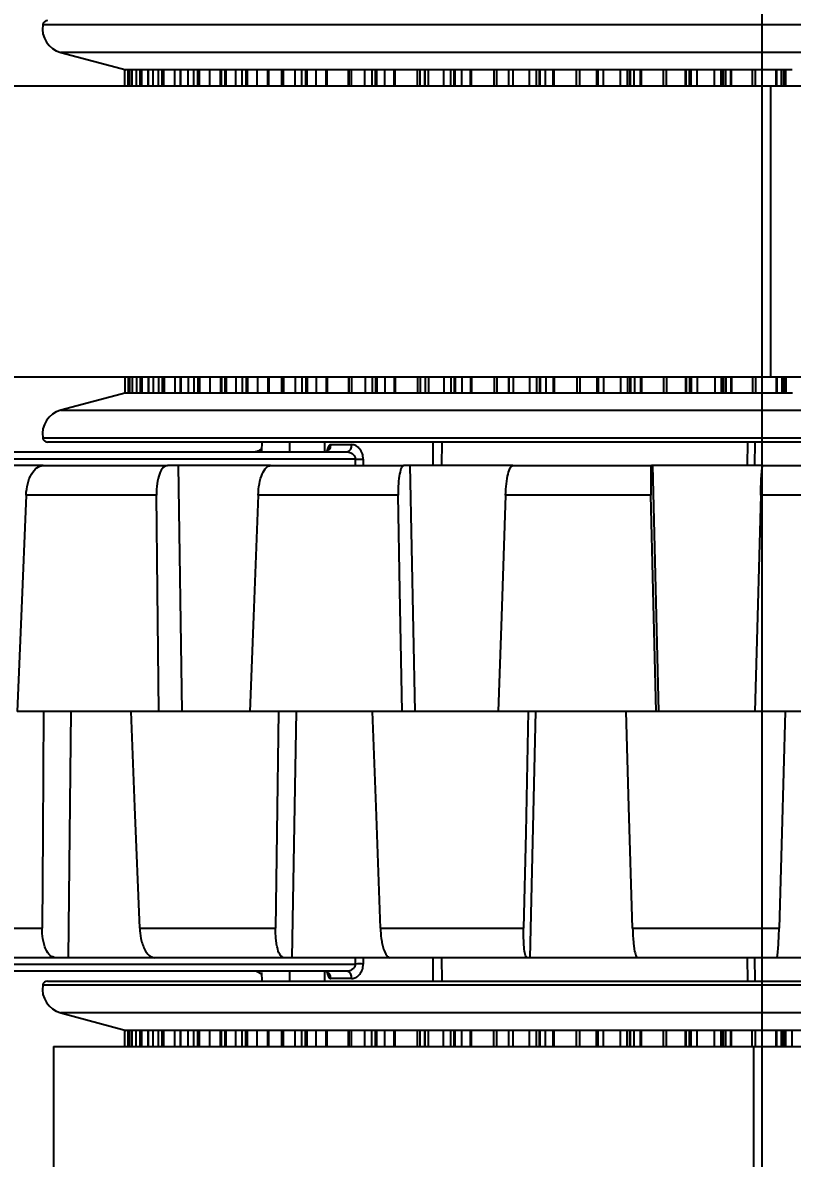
# Model space of a CAD drawing. Header units: inches. Extents: x 0 to 11, y 0 to 8.4.
# Drawn here: x 4.0111 to 4.1413, y 4.7342 to 4.9264 of the extents above; entities that cross this region are included whole.
import ezdxf

# ---------------------------------------------------------------- set-up
doc = ezdxf.new("R2010")
doc.units = ezdxf.units.IN
doc.header["$MEASUREMENT"] = 0
doc.header["$PDSIZE"] = -1
doc.layers.add('DIM', color=3, linetype='Continuous')
doc.layers.add('OBJ', color=50, linetype='Continuous')
doc.dimstyles.get("Standard").update_dxf_attribs({"dimtxt": 0.18, "dimasz": 0.18, "dimexe": 0.18, "dimexo": 0.0625, "dimgap": 0.09, "dimtad": 0, "dimtih": 1, "dimtoh": 1, "dimdec": 4, "dimzin": 0, "dimdsep": 46, "dimtxsty": 'Standard', "dimcen": 0.09, "dimadec": 0, "dimazin": 0, "dimtfac": 1, "dimtdec": 4, "dimtofl": 0, "dimtmove": 0, "dimatfit": 3, "dimfxl": 1, "dimtolj": 1, "dimtzin": 0, "dimarcsym": 0})

# ---------------------------------------------------------------- blocks, each defined once
blk = doc.blocks.new('*D1')
at = {"layer": 'Defpoints', "color": 0, "transparency": 16777216}
for p in [(4.136179561686825, 5.72097752809008), (2.244837081006795, 4.595977528090006), (4.136179561686827, 4.595977528090006)]:
    blk.add_point(p, dxfattribs=at)
at = {"layer": 'DIM', "color": 0, "lineweight": -2, "transparency": 16777216}
for p, q in [((4.086179561686826, 5.72097752809008), (2.119837081006794, 5.72097752809008)), ((2.244837081006794, 5.59097752809008), (2.244837081006794, 5.280977528090042)), ((2.244837081006795, 4.725977528090006), (2.244837081006794, 5.035977528090043)), ((4.086179561686827, 4.595977528090006), (2.119837081006795, 4.595977528090006))]:
    blk.add_line(p, q, dxfattribs=at)
at = {"layer": 'DIM', "color": 0, "transparency": 16777216}
for points in [[(2.223170414340128, 5.59097752809008), (2.266503747673461, 5.59097752809008), (2.244837081006794, 5.72097752809008)], [(2.223170414340128, 4.725977528090006), (2.266503747673461, 4.725977528090006), (2.244837081006795, 4.595977528090006)]]:
    blk.add_solid(points, dxfattribs=at)
at = {"layer": 'DIM', "color": 0, "transparency": 16777216, "insert": (2.244837081006795, 5.158477528090041), "char_height": 0.125, "attachment_point": 5}
blk.add_mtext('\\A1;13.50', dxfattribs=at)
blk = doc.blocks.new('*D2')
at = {"layer": 'Defpoints', "color": 0, "transparency": 16777216}
for p in [(4.136179561686824, 5.720977528090078), (2.789929775281043, 4.595977528089665), (2.789929775281043, 4.282515702229787)]:
    blk.add_point(p, dxfattribs=at)
at = {"layer": 'DIM', "color": 0, "lineweight": -2, "transparency": 16777216}
for p, q in [((4.136179561686824, 5.670977528090078), (4.136179561686824, 4.157515702229787)), ((2.789929775281043, 4.545977528089665), (2.789929775281043, 4.157515702229787)), ((2.919929775281043, 4.282515702229787), (3.1947213351506, 4.282515702229787)), ((4.006179561686824, 4.282515702229787), (3.731388001817267, 4.282515702229787))]:
    blk.add_line(p, q, dxfattribs=at)
at = {"layer": 'DIM', "color": 0, "transparency": 16777216}
for points in [[(2.919929775281043, 4.304182368896454), (2.919929775281043, 4.260849035563121), (2.789929775281043, 4.282515702229787)], [(4.006179561686824, 4.304182368896454), (4.006179561686824, 4.260849035563121), (4.136179561686824, 4.282515702229787)]]:
    blk.add_solid(points, dxfattribs=at)
at = {"layer": 'DIM', "color": 0, "transparency": 16777216, "insert": (3.463054668483934, 4.282515702229787), "char_height": 0.125, "attachment_point": 5}
blk.add_mtext('\\A1;16.15', dxfattribs=at)

msp = doc.modelspace()

# ---------------------------------------------------------------- linework, layer by layer
at = {"color": 7, "linetype": 'Continuous', "lineweight": 25}
for p, q in [((4.248879780835928, 4.926042446631321), (4.014466636550635, 4.926042446631321)), ((4.017505896019915, 4.92138066298179), (4.02857379611281, 4.918415028089989)), ((4.246065585403596, 4.921380662981788), (4.017505896019915, 4.92138066298179)), ((4.028373122823638, 4.915687993968807), (4.028373122823638, 4.918415028089989)), ((4.028576385601675, 4.918415028089989), (4.028373122823638, 4.918415028089989)), ((4.029172269853147, 4.918415028089989), (4.028576385601675, 4.918415028089989)), ((4.028947459081949, 4.915687993968807), (4.028947459081949, 4.918415028089989)), ((4.029172269853147, 4.918415028089989), (4.029172269853147, 4.915687993968807)), ((4.029181864490159, 4.918415028089989), (4.029172269853147, 4.918415028089989)), ((4.029585483628983, 4.918415028089989), (4.029181864490159, 4.918415028089989)), ((4.029181864490159, 4.915687993968807), (4.029181864490159, 4.918415028089989)), ((4.029889488609404, 4.918415028089989), (4.029585483628983, 4.918415028089989)), ((4.029585483628983, 4.915687993968807), (4.029585483628983, 4.918415028089989)), ((4.032351001468025, 4.918415028089989), (4.029889488609404, 4.918415028089989)), ((4.030312387940716, 4.915687993968808), (4.030312387940716, 4.918415028089989)), ((4.030950878713518, 4.915687993968808), (4.030950878713518, 4.918415028089989)), ((4.031246546971026, 4.915687993968808), (4.031246546971026, 4.918415028089989)), ((4.032294310533485, 4.918415028089989), (4.032294310533485, 4.915687993968808)), ((4.032341388028292, 4.918415028089989), (4.032294310533485, 4.918415028089989)), ((4.033178984768073, 4.918415028089989), (4.032341388028292, 4.918415028089989)), ((4.032341388028292, 4.915687993968808), (4.032341388028292, 4.918415028089989)), ((4.03357694098197, 4.918415028089989), (4.033178984768073, 4.918415028089989)), ((4.033178984768073, 4.915687993968809), (4.033178984768073, 4.918415028089989)), ((4.037722630399441, 4.918415028089989), (4.03357694098197, 4.918415028089989)), ((4.034042219292077, 4.915687993968809), (4.034042219292077, 4.918415028089989)), ((4.034702721010531, 4.915687993968809), (4.034702721010531, 4.918415028089989)), ((4.034993263178658, 4.915687993968809), (4.034993263178658, 4.918415028089989)), ((4.036809770452895, 4.91568799396881), (4.036809770452895, 4.918415028089989)), ((4.037708410993776, 4.918415028089989), (4.037708410993776, 4.915687993968811)), ((4.037820489549884, 4.918415028089989), (4.037708410993776, 4.918415028089989)), ((4.039073353363543, 4.918415028089989), (4.037820489549884, 4.918415028089989)), ((4.037820489549885, 4.915687993968811), (4.037820489549884, 4.918415028089989)), ((4.039556371126699, 4.918415028089989), (4.039073353363543, 4.918415028089989)), ((4.039073353363543, 4.915687993968811), (4.039073353363543, 4.918415028089989)), ((4.045293629251979, 4.918415028089989), (4.039556371126699, 4.918415028089989)), ((4.040053634867004, 4.915687993968811), (4.040053634867004, 4.918415028089989)), ((4.040721393014167, 4.915687993968811), (4.040721393014167, 4.918415028089989)), ((4.041000318860983, 4.915687993968811), (4.041000318860983, 4.918415028089989)), ((4.042754138373332, 4.915687993968811), (4.042754138373332, 4.918415028089989)), ((4.044563727377906, 4.915687993968812), (4.044563727377906, 4.918415028089989)), ((4.044748401868415, 4.915687993968812), (4.044748401868415, 4.918415028089989)), ((4.045293629176272, 4.918415028089989), (4.045293629176272, 4.915687993968812)), ((4.045496774980887, 4.918415028089989), (4.045293629251979, 4.918415028089989)), ((4.04713691896112, 4.918415028089989), (4.045496774980887, 4.918415028089989)), ((4.045496774980887, 4.915687993968812), (4.045496774980887, 4.918415028089989)), ((4.047694208454869, 4.918415028089989), (4.04713691896112, 4.918415028089989)), ((4.04713691896112, 4.915687993968813), (4.04713691896112, 4.918415028089989)), ((4.054894874421974, 4.918415028089989), (4.047694208454869, 4.918415028089989)), ((4.048212349575117, 4.915687993968813), (4.048212349575117, 4.918415028089989)), ((4.048872447537417, 4.915687993968813), (4.048872447537417, 4.918415028089989)), ((4.049133526320417, 4.915687993968813), (4.049133526320417, 4.918415028089989)), ((4.050785480641072, 4.915687993968814), (4.050785480641072, 4.918415028089989)), ((4.052563368052047, 4.915687993968815), (4.052563368052047, 4.918415028089989)), ((4.052751922495466, 4.915687993968815), (4.052751922495466, 4.918415028089989)), ((4.054880523840969, 4.918415028089989), (4.054880523840969, 4.915687993968815)), ((4.055198768789449, 4.918415028089989), (4.054894874421974, 4.918415028089989)), ((4.057189554829995, 4.918415028089989), (4.055198768789449, 4.918415028089989)), ((4.055198768789449, 4.915687993968815), (4.055198768789449, 4.918415028089989)), ((4.057808667127942, 4.918415028089989), (4.057189554829995, 4.918415028089989)), ((4.057189554829995, 4.915687993968816), (4.057189554829995, 4.918415028089989)), ((4.066311889957908, 4.918415028089989), (4.057808667127942, 4.918415028089989)), ((4.058336111211708, 4.915687993968816), (4.058336111211708, 4.918415028089989)), ((4.058973803491448, 4.915687993968817), (4.058973803491448, 4.918415028089989)), ((4.059211203142037, 4.915687993968817), (4.059211203142037, 4.918415028089989)), ((4.060724390341248, 4.915687993968817), (4.060724390341248, 4.918415028089989)), ((4.062430861091731, 4.915687993968818), (4.062430861091731, 4.918415028089989)), ((4.062619083493374, 4.915687993968818), (4.062619083493374, 4.918415028089989)), ((4.066211002247035, 4.915687993968819), (4.066211002247035, 4.918415028089989)), ((4.066254939602925, 4.918415028089989), (4.066254939602926, 4.915687993968819)), ((4.066709744465951, 4.918415028089989), (4.066311889957908, 4.918415028089989)), ((4.06900670169634, 4.918415028089989), (4.066709744465951, 4.918415028089989)), ((4.066709744465951, 4.915687993968819), (4.066709744465951, 4.918415028089989)), ((4.069673806852799, 4.918415028089989), (4.06900670169634, 4.918415028089989)), ((4.06900670169634, 4.915687993968819), (4.06900670169634, 4.918415028089989)), ((4.079289638598758, 4.918415028089989), (4.069673806852799, 4.918415028089989)), ((4.070198771670827, 4.91568799396882), (4.070198771670827, 4.918415028089989)), ((4.070799813276232, 4.91568799396882), (4.070799813276232, 4.918415028089989)), ((4.071008230678508, 4.91568799396882), (4.071008230678508, 4.918415028089989)), ((4.07234884865471, 4.91568799396882), (4.07234884865471, 4.918415028089989)), ((4.073945783007995, 4.915687993968821), (4.073945783007995, 4.918415028089989)), ((4.074129468790435, 4.915687993968821), (4.074129468790435, 4.918415028089989)), ((4.077877424904594, 4.915687993968822), (4.077877424904594, 4.918415028089989)), ((4.078327708195569, 4.915687993968822), (4.078327708195569, 4.918415028089989)), ((4.07916213914045, 4.918415028089989), (4.07916213914045, 4.915687993968823)), ((4.079163502645685, 4.915687993968823), (4.079163502645685, 4.918415028089989)), ((4.079772565835095, 4.918415028089989), (4.079289638598758, 4.918415028089989)), ((4.082324384026407, 4.918415028089989), (4.079772565835095, 4.918415028089989)), ((4.079772565835095, 4.915687993968823), (4.079772565835095, 4.918415028089989)), ((4.08302458001454, 4.918415028089989), (4.082324384026407, 4.918415028089989)), ((4.082324384026407, 4.915687993968823), (4.082324384026407, 4.918415028089989)), ((4.093538218884972, 4.918415028089989), (4.08302458001454, 4.918415028089989)), ((4.083535338720275, 4.915687993968824), (4.083535338720275, 4.918415028089989)), ((4.084086303375071, 4.915687993968825), (4.084086303375071, 4.918415028089989)), ((4.084261082828666, 4.915687993968825), (4.084261082828666, 4.918415028089989)), ((4.085399184391576, 4.915687993968825), (4.085399184391576, 4.918415028089989)), ((4.086850909473065, 4.915687993968825), (4.086850909473065, 4.918415028089989)), ((4.087025955399454, 4.915687993968825), (4.087025955399454, 4.918415028089989)), ((4.090846225727832, 4.915687993968826), (4.090846225727832, 4.918415028089989)), ((4.091338550888647, 4.915687993968826), (4.091338550888647, 4.918415028089989)), ((4.093296194066329, 4.918415028089989), (4.093296194066329, 4.915687993968826)), ((4.093337085103766, 4.915687993968826), (4.093337085103766, 4.918415028089989)), ((4.094095431053156, 4.918415028089989), (4.093538218884972, 4.918415028089989)), ((4.096845106803749, 4.918415028089989), (4.094095431053156, 4.918415028089989)), ((4.094095431053156, 4.915687993968827), (4.094095431053156, 4.918415028089989)), ((4.097562752402223, 4.918415028089989), (4.096845106803749, 4.918415028089989)), ((4.096845106803749, 4.915687993968828), (4.096845106803749, 4.918415028089989)), ((4.108739341078025, 4.918415028089989), (4.097562752402223, 4.918415028089989)), ((4.09804789549018, 4.915687993968829), (4.09804789549018, 4.918415028089989)), ((4.098536475554421, 4.915687993968829), (4.098536475554421, 4.918415028089989)), ((4.098673712775157, 4.915687993968829), (4.098673712775157, 4.918415028089989)), ((4.099583874616515, 4.915687993968829), (4.099583874616515, 4.918415028089989)), ((4.100857961286791, 4.915687993968829), (4.100857961286791, 4.918415028089989)), ((4.101020457120388, 4.915687993968829), (4.101020457120388, 4.918415028089989)), ((4.104827703136655, 4.91568799396883), (4.104827703136655, 4.918415028089989)), ((4.10535107243676, 4.91568799396883), (4.10535107243676, 4.918415028089989)), ((4.108220749915771, 4.915687993968832), (4.108220749915771, 4.918415028089989)), ((4.108296149218585, 4.915687993968832), (4.108296149218585, 4.918415028089989)), ((4.108337755174568, 4.915687993968832), (4.108337755174568, 4.918415028089989)), ((4.108467702464996, 4.915687993968832), (4.108467702464996, 4.918415028089989)), ((4.109358390978985, 4.918415028089989), (4.108739341078025, 4.918415028089989)), ((4.112244501076294, 4.918415028089989), (4.109358390978985, 4.918415028089989)), ((4.109358390978985, 4.915687993968832), (4.109358390978985, 4.918415028089989)), ((4.112963565268311, 4.918415028089989), (4.112244501076294, 4.918415028089989)), ((4.112244501076294, 4.915687993968833), (4.112244501076294, 4.918415028089989)), ((4.124553437227224, 4.918415028089989), (4.112963565268311, 4.918415028089989)), ((4.11341225544358, 4.915687993968834), (4.11341225544358, 4.918415028089989)), ((4.113827536845986, 4.915687993968834), (4.113827536845986, 4.918415028089989)), ((4.113924166181128, 4.915687993968834), (4.113924166181128, 4.918415028089989)), ((4.114586056789397, 4.915687993968834), (4.114586056789397, 4.918415028089989)), ((4.11565404405761, 4.915687993968834), (4.11565404405761, 4.918415028089989)), ((4.11580035991001, 4.915687993968834), (4.11580035991001, 4.918415028089989)), ((4.119509534029447, 4.915687993968834), (4.119509534029447, 4.918415028089989)), ((4.120052256263519, 4.915687993968835), (4.120052256263519, 4.918415028089989)), ((4.123266902160585, 4.915687993968836), (4.123266902160585, 4.918415028089989)), ((4.123367278232764, 4.915687993968836), (4.123367278232764, 4.918415028089989)), ((4.123911011538462, 4.915687993968836), (4.123911011538462, 4.918415028089989)), ((4.12398919670393, 4.915687993968836), (4.12398919670393, 4.918415028089989)), ((4.123991244138619, 4.915687993968836), (4.123991244138619, 4.918415028089989)), ((4.124217361740117, 4.915687993968836), (4.124217361740117, 4.918415028089989)), ((4.125220496309121, 4.918415028089989), (4.124553437227224, 4.918415028089989)), ((4.128178569822725, 4.918415028089989), (4.125220496309121, 4.918415028089989)), ((4.125220496309121, 4.915687993968836), (4.125220496309121, 4.918415028089989)), ((4.128882989902452, 4.918415028089989), (4.128178569822725, 4.918415028089989)), ((4.128178569822725, 4.915687993968837), (4.128178569822725, 4.918415028089989)), ((4.140627246556603, 4.918415028089989), (4.128882989902452, 4.918415028089989)), ((4.129285204167958, 4.915687993968838), (4.129285204167958, 4.918415028089989)), ((4.129617910208231, 4.915687993968838), (4.129617910208231, 4.918415028089989)), ((4.129671773118108, 4.915687993968838), (4.129671773118108, 4.918415028089989)), ((4.130070606950838, 4.915687993968838), (4.130070606950838, 4.918415028089989)), ((4.130908637746214, 4.915687993968839), (4.130908637746214, 4.918415028089989)), ((4.131035505163053, 4.915687993968839), (4.131035505163053, 4.918415028089989)), ((4.134563750565057, 4.91568799396884), (4.134563750565057, 4.918415028089989)), ((4.13511370221521, 4.91568799396884), (4.13511370221521, 4.918415028089989)), ((4.138601506653031, 4.915687993968841), (4.138601506653031, 4.918415028089989)), ((4.138724617258989, 4.915687993968841), (4.138724617258989, 4.918415028089989)), ((4.139519776212551, 4.915687993968841), (4.139519776212551, 4.918415028089989)), ((4.139870876448212, 4.915687993968841), (4.139870876448212, 4.918415028089989)), ((4.139917004747453, 4.915687993968841), (4.139917004747453, 4.918415028089989)), ((4.140234241566452, 4.915687993968842), (4.140234241566452, 4.918415028089989)), ((4.141327413821829, 4.918415028089989), (4.140627246556603, 4.918415028089989)), ((3.969513108614404, 4.915687993968789), (4.137624584523717, 4.915687993968841)), ((4.137624584523717, 4.915687993968841), (4.137624584523732, 4.866475395543644)), ((4.137624584523717, 4.915687993968841), (4.256054758292541, 4.915687993968877)), ((3.826902703163846, 4.866475395543549), (4.137624584523732, 4.866475395543644)), ((4.028373127597593, 4.86647539554361), (4.028373127597593, 4.863748361423323)), ((4.028947553445215, 4.86647539554361), (4.028947553445215, 4.863748361423323)), ((4.029173363857892, 4.86647539554361), (4.029173363857892, 4.863748361423323)), ((4.029182971632461, 4.86647539554361), (4.029182971632461, 4.863748361423323)), ((4.029586837868861, 4.866475395543611), (4.02958683786886, 4.863748361423323)), ((4.030313823579172, 4.866475395543611), (4.030313823579172, 4.863748361423323)), ((4.030952330772258, 4.866475395543612), (4.030952330772258, 4.863748361423323)), ((4.031247998001008, 4.866475395543612), (4.031247998001008, 4.863748361423323)), ((4.032296715817822, 4.866475395543612), (4.032296715817822, 4.863748361423323)), ((4.032343822193257, 4.866475395543612), (4.032343822193257, 4.863748361423323)), ((4.033181658216692, 4.866475395543612), (4.033181658216692, 4.863748361423323)), ((4.034044964130231, 4.866475395543612), (4.034044964130231, 4.863748361423323)), ((4.034705474092849, 4.866475395543612), (4.034705474092849, 4.863748361423323)), ((4.034996011542543, 4.866475395543612), (4.034996011542543, 4.863748361423323)), ((4.036812494917415, 4.866475395543612), (4.036812494917415, 4.863748361423323)), ((4.037712073821928, 4.866475395543613), (4.037712073821928, 4.863748361423323)), ((4.037824196356589, 4.866475395543613), (4.037824196356589, 4.863748361423323)), ((4.039077286294779, 4.866475395543613), (4.039077286294779, 4.863748361423323)), ((4.040057627584009, 4.866475395543614), (4.040057627584009, 4.863748361423323)), ((4.040725385615052, 4.866475395543614), (4.040725385615052, 4.863748361423323)), ((4.041004303159163, 4.866475395543614), (4.041004303159163, 4.863748361423323)), ((4.042758076300221, 4.866475395543614), (4.042758076300221, 4.863748361423323)), ((4.044567658823487, 4.866475395543616), (4.044567658823487, 4.863748361423323)), ((4.044752336662175, 4.866475395543616), (4.044752336662175, 4.863748361423323)), ((4.04529846772101, 4.866475395543616), (4.04529846772101, 4.863748361423323)), ((4.045501671619694, 4.866475395543616), (4.045501671619694, 4.863748361423323)), ((4.047142023514088, 4.866475395543616), (4.047142023514088, 4.863748361423323)), ((4.048217500974573, 4.866475395543617), (4.048217500974573, 4.863748361423323)), ((4.048877590463065, 4.866475395543617), (4.048877590463065, 4.863748361423323)), ((4.049138657544555, 4.866475395543617), (4.049138657544555, 4.863748361423323)), ((4.050790544057852, 4.866475395543617), (4.050790544057852, 4.863748361423323)), ((4.052568402407539, 4.866475395543618), (4.052568402407539, 4.863748361423323)), ((4.052756957849969, 4.866475395543618), (4.052756957849969, 4.863748361423323)), ((4.0548864300115, 4.866475395543619), (4.0548864300115, 4.863748361423323)), ((4.055204745871841, 4.866475395543619), (4.055204745871841, 4.863748361423323)), ((4.057195716971719, 4.866475395543619), (4.057195716971719, 4.863748361423323)), ((4.058342306214163, 4.86647539554362), (4.058342306214163, 4.863748361423323)), ((4.058979981851697, 4.86647539554362), (4.058979981851697, 4.863748361423323)), ((4.059217366663365, 4.86647539554362), (4.059217366663365, 4.863748361423323)), ((4.060730466133854, 4.86647539554362), (4.060730466133854, 4.863748361423323)), ((4.062436885892255, 4.866475395543621), (4.062436885892255, 4.863748361423323)), ((4.062625106921419, 4.866475395543621), (4.062625106921419, 4.863748361423323)), ((4.066217136201895, 4.866475395543622), (4.066217136201895, 4.863748361423323)), ((4.06626178145946, 4.866475395543622), (4.06626178145946, 4.863748361423323)), ((4.066716668468083, 4.866475395543622), (4.066716668468083, 4.863748361423323)), ((4.069013783769054, 4.866475395543622), (4.069013783769054, 4.863748361423323)), ((4.070205871884465, 4.866475395543623), (4.070205871884465, 4.863748361423323)), ((4.070806889051024, 4.866475395543623), (4.070806889051024, 4.863748361423323)), ((4.071015288808446, 4.866475395543623), (4.071015288808446, 4.863748361423323)), ((4.072355801094276, 4.866475395543624), (4.072355801094276, 4.863748361423323)), ((4.073952663663761, 4.866475395543624), (4.073952663663761, 4.863748361423323)), ((4.074136345732896, 4.866475395543624), (4.074136345732896, 4.863748361423323)), ((4.077884366175097, 4.866475395543626), (4.077884366175097, 4.863748361423323)), ((4.078334675990405, 4.866475395543626), (4.078334675990405, 4.863748361423323)), ((4.079169760556852, 4.866475395543626), (4.079169760556852, 4.863748361423323)), ((4.079171130934681, 4.866475395543626), (4.079171130934681, 4.863748361423323)), ((4.079780282080502, 4.866475395543626), (4.079780282080502, 4.863748361423323)), ((4.08233222782261, 4.866475395543627), (4.08233222782261, 4.863748361423323)), ((4.083543185532355, 4.866475395543627), (4.083543185532355, 4.863748361423323)), ((4.084094118497591, 4.866475395543628), (4.084094118497591, 4.863748361423323)), ((4.084268877894554, 4.866475395543628), (4.084268877894554, 4.863748361423323)), ((4.085406858166391, 4.866475395543628), (4.085406858166391, 4.863748361423323)), ((4.086858492275893, 4.866475395543628), (4.086858492275893, 4.863748361423323)), ((4.087033532231099, 4.866475395543628), (4.087033532231099, 4.863748361423323)), ((4.090853819251764, 4.866475395543629), (4.090853819251764, 4.863748361423323)), ((4.091346165003852, 4.866475395543629), (4.091346165003852, 4.863748361423323)), ((4.093304413386432, 4.86647539554363), (4.093304413386432, 4.863748361423323)), ((4.093345341869362, 4.86647539554363), (4.093345341869362, 4.863748361423323)), ((4.094103767167966, 4.86647539554363), (4.094103767167966, 4.863748361423323)), ((4.096853537100298, 4.866475395543631), (4.096853537100298, 4.863748361423323)), ((4.098056313610187, 4.866475395543632), (4.098056313610187, 4.863748361423323)), ((4.098544855442045, 4.866475395543632), (4.098544855442045, 4.863748361423323)), ((4.098682070642403, 4.866475395543632), (4.098682070642403, 4.863748361423323)), ((4.09959209830143, 4.866475395543632), (4.09959209830143, 4.863748361423323)), ((4.100866076843698, 4.866475395543633), (4.100866076843698, 4.863748361423323)), ((4.101028564581619, 4.866475395543633), (4.101028564581619, 4.863748361423323)), ((4.104835779281541, 4.866475395543634), (4.104835779281541, 4.863748361423323)), ((4.105359162779883, 4.866475395543634), (4.105359162779883, 4.863748361423323)), ((4.108229052710321, 4.866475395543635), (4.108229052710321, 4.863748361423323)), ((4.108304466562554, 4.866475395543635), (4.108304466562554, 4.863748361423323)), ((4.108346400956444, 4.866475395543635), (4.108346400956444, 4.863748361423323)), ((4.108476403258991, 4.866475395543635), (4.108476403258991, 4.863748361423323)), ((4.109367160742468, 4.866475395543636), (4.109367160742468, 4.863748361423323)), ((4.112253329548593, 4.866475395543636), (4.112253329548593, 4.863748361423323)), ((4.113421056818925, 4.866475395543636), (4.113421056818925, 4.863748361423323)), ((4.113836294300172, 4.866475395543636), (4.113836294300172, 4.863748361423323)), ((4.113932900143091, 4.866475395543636), (4.113932900143091, 4.863748361423323)), ((4.11459464667518, 4.866475395543636), (4.11459464667518, 4.863748361423323)), ((4.115662511074764, 4.866475395543636), (4.115662511074764, 4.863748361423323)), ((4.11580881688784, 4.866475395543636), (4.11580881688784, 4.863748361423323)), ((4.119517912381855, 4.866475395543638), (4.119517912381855, 4.863748361423323)), ((4.120060642103964, 4.866475395543638), (4.120060642103964, 4.863748361423323)), ((4.123275462155638, 4.86647539554364), (4.123275462155638, 4.863748361423323)), ((4.123375851670792, 4.86647539554364), (4.123375851670792, 4.863748361423323)), ((4.123919730082319, 4.86647539554364), (4.123919730082319, 4.863748361423323)), ((4.124000141823297, 4.86647539554364), (4.124000141823297, 4.863748361423323)), ((4.124226312195452, 4.86647539554364), (4.124226312195452, 4.863748361423323)), ((4.125229503813553, 4.86647539554364), (4.125229503813553, 4.863748361423323)), ((4.128187599251592, 4.866475395543641), (4.128187599251592, 4.863748361423323)), ((4.129294192184759, 4.866475395543641), (4.129294192184759, 4.863748361423323)), ((4.129626849596224, 4.866475395543641), (4.129626849596224, 4.863748361423323)), ((4.129680688066809, 4.866475395543641), (4.129680688066809, 4.863748361423323)), ((4.130079371147937, 4.866475395543641), (4.130079371147937, 4.863748361423323)), ((4.130917267078742, 4.866475395543642), (4.130917267078742, 4.863748361423323)), ((4.131044122736872, 4.866475395543642), (4.131044122736872, 4.863748361423323)), ((4.134572243960741, 4.866475395543643), (4.134572243960741, 4.863748361423323)), ((4.135122196221458, 4.866475395543643), (4.135122196221458, 4.863748361423323)), ((4.137624584523732, 4.866475395543644), (4.256054758292556, 4.86647539554368)), ((4.138610132626743, 4.866475395543644), (4.138610132626743, 4.863748361423323)), ((4.13873325526894, 4.866475395543644), (4.13873325526894, 4.863748361423323)), ((4.139528550900264, 4.866475395543644), (4.139528550900264, 4.863748361423323)), ((4.139879802720115, 4.866475395543644), (4.139879802720115, 4.863748361423323)), ((4.13992595556966, 4.866475395543644), (4.13992595556966, 4.863748361423323)), ((4.140243241739043, 4.866475395543644), (4.140243241739044, 4.863748361423323)), ((4.028573795857654, 4.863748361423323), (4.017505895764759, 4.860782726531522)), ((4.028373127597593, 4.863748361423323), (4.028576448425337, 4.863748361423323)), ((4.028576448425337, 4.863748361423323), (4.029173363857892, 4.863748361423323)), ((4.029173363857892, 4.863748361423323), (4.029182971632461, 4.863748361423323)), ((4.029182971632461, 4.863748361423323), (4.02958683786886, 4.863748361423323)), ((4.02958683786886, 4.863748361423323), (4.029890897705817, 4.863748361423323)), ((4.029890897705817, 4.863748361423323), (4.032353375129643, 4.863748361423323)), ((4.032296715817822, 4.863748361423323), (4.032343822193257, 4.863748361423323)), ((4.032343822193257, 4.863748361423323), (4.033181658216692, 4.863748361423323)), ((4.033181658216692, 4.863748361423323), (4.033579664868549, 4.863748361423323)), ((4.033579664868549, 4.863748361423323), (4.037726277258607, 4.863748361423323)), ((4.037712073821928, 4.863748361423323), (4.037824196356589, 4.863748361423323)), ((4.037824196356589, 4.863748361423323), (4.039077286294779, 4.863748361423323)), ((4.039077286294779, 4.863748361423323), (4.039560348950619, 4.863748361423323)), ((4.039560348950619, 4.863748361423323), (4.045298467838188, 4.863748361423323)), ((4.045298467838188, 4.863748361423323), (4.045501671619694, 4.863748361423323)), ((4.045501671619694, 4.863748361423323), (4.047142023514088, 4.863748361423323)), ((4.047142023514088, 4.863748361423323), (4.047699351352418, 4.863748361423323)), ((4.047699351352418, 4.863748361423323), (4.054900796643506, 4.863748361423323)), ((4.054900796643506, 4.863748361423323), (4.055204745871841, 4.863748361423323)), ((4.055204745871841, 4.863748361423323), (4.057195716971719, 4.863748361423323)), ((4.057195716971719, 4.863748361423323), (4.057814860209585, 4.863748361423323)), ((4.057814860209585, 4.863748361423323), (4.06631876351642, 4.863748361423323)), ((4.06631876351642, 4.863748361423323), (4.066716668468083, 4.863748361423323)), ((4.066716668468083, 4.863748361423323), (4.069013783769054, 4.863748361423323)), ((4.069013783769054, 4.863748361423323), (4.069680911769628, 4.863748361423323)), ((4.069680911769628, 4.863748361423323), (4.07929730994461, 4.863748361423323)), ((4.07929730994461, 4.863748361423323), (4.079780282080502, 4.863748361423323)), ((4.079780282080502, 4.863748361423323), (4.08233222782261, 4.863748361423323)), ((4.08233222782261, 4.863748361423323), (4.083032438048754, 4.863748361423323)), ((4.083032438048754, 4.863748361423323), (4.093546516647275, 4.863748361423323)), ((4.093546516647275, 4.863748361423323), (4.094103767167966, 4.863748361423323)), ((4.094103767167966, 4.863748361423323), (4.096853537100298, 4.863748361423323)), ((4.096853537100298, 4.863748361423323), (4.097571188012621, 4.863748361423323)), ((4.097571188012621, 4.863748361423323), (4.108748079892782, 4.863748361423323)), ((4.108748079892782, 4.863748361423323), (4.109367160742468, 4.863748361423323)), ((4.109367160742468, 4.863748361423323), (4.112253329548593, 4.863748361423323)), ((4.112253329548593, 4.863748361423323), (4.112972390011597, 4.863748361423323)), ((4.112972390011597, 4.863748361423323), (4.124562421878053, 4.863748361423323)), ((4.124562421878053, 4.863748361423323), (4.125229503813553, 4.863748361423323)), ((4.125229503813553, 4.863748361423323), (4.128187599251592, 4.863748361423323)), ((4.128187599251592, 4.863748361423323), (4.128892006642745, 4.863748361423323)), ((4.128892006642745, 4.863748361423323), (4.140636276335552, 4.863748361423323)), ((4.140636276335552, 4.863748361423323), (4.141336457848746, 4.863748361423323)), ((4.017505895764759, 4.860782726531522), (4.254853654287236, 4.860782726531522)), ((4.014466636295479, 4.85612094288199), (4.257892913756515, 4.85612094288199)), ((3.987937995476889, 4.853748361423318), (4.065969435894, 4.853748361423319)), ((4.248121064811802, 4.855415028089989), (4.015290170726921, 4.85541502808999)), ((4.051542932776676, 4.855415028089988), (4.051517027235127, 4.85393090060865)), ((4.056246995951833, 4.855415028089988), (4.056217904176952, 4.853748361423318)), ((4.062161520848326, 4.855415028089989), (4.062132429073445, 4.853748361423319)), ((4.063252979829993, 4.854976545915273), (4.066752190746918, 4.854976545915273)), ((4.080520112788578, 4.851456694756651), (4.08052585966763, 4.855415028089989)), ((4.081989745996041, 4.855415028089988), (4.081979302009324, 4.851456694756651)), ((4.133765940844211, 4.851456694756651), (4.133817584109904, 4.855415028089988)), ((4.13498205133551, 4.855415028089988), (4.134928483870436, 4.851456694756651)), ((4.067382372883085, 4.852520021014126), (3.988702157406375, 4.852520021014126)), ((4.067384239060194, 4.851456694756651), (4.067382372883085, 4.852520021014126)), ((4.068726714134996, 4.852519865096887), (4.068727658313283, 4.851456694756651)), ((4.014531403542259, 4.851456694756652), (4.001158233634074, 4.851456694756652)), ((4.014531403542259, 4.851456694756652), (4.035558184031895, 4.851456694756652)), ((4.037386262745533, 4.851456694756652), (4.035558184031895, 4.851456694756652)), ((4.037386262745533, 4.851456694756652), (4.037984497653374, 4.809790028089985)), ((4.053011212578592, 4.851456694756652), (4.037386262745533, 4.851456694756652)), ((4.053011212578592, 4.851456694756652), (4.075594100227726, 4.851456694756651)), ((4.076616082743461, 4.851456694756651), (4.075594100227726, 4.851456694756651)), ((4.076616082743461, 4.851456694756651), (4.077452214362373, 4.809790028089985)), ((4.094018056307322, 4.851456694756651), (4.076616082743461, 4.851456694756651)), ((4.094018056307322, 4.851456694756651), (4.117470881502224, 4.851456694756651)), ((4.117655715398464, 4.851456694756651), (4.117470881502224, 4.851456694756651)), ((4.117655715398464, 4.851456694756651), (4.118704338292308, 4.809790028089985)), ((4.136305962532211, 4.851456694756651), (4.117655715398464, 4.851456694756651)), ((4.136305962532211, 4.851456694756651), (4.159916123047038, 4.851456694756651)), ((4.033711009903662, 4.846430129635309), (4.01164252643061, 4.846430129635309)), ((4.074621965129702, 4.846430129635309), (4.050920282263685, 4.846430129635309)), ((4.117403323267438, 4.846430129635309), (4.092788604648713, 4.846430129635309)), ((4.160755194398267, 4.846430129635309), (4.135975345796417, 4.846430129635309)), ((4.014601608418933, 4.809790028089985), (4.010130440950137, 4.809790028089985)), ((4.029426770349306, 4.80979002809002), (4.014601608418933, 4.809790028089985)), ((4.018825680428713, 4.768123361423318), (4.019297674528591, 4.809790028089985)), ((4.034103092266708, 4.809790028089985), (4.029426770349306, 4.80979002809002)), ((4.049535554575249, 4.809790028089956), (4.034103092266708, 4.809790028089985)), ((4.054381441307799, 4.809790028089985), (4.049535554575249, 4.809790028089956)), ((4.070303753637963, 4.809790028090032), (4.054381441307799, 4.809790028089985)), ((4.056698723345892, 4.768123361423318), (4.057418646132823, 4.809790028089985)), ((4.075282325061623, 4.809790028089985), (4.070303753637963, 4.809790028090032)), ((4.091573309002425, 4.809790028089985), (4.075282325061623, 4.809790028089985)), ((4.09664667518249, 4.809790028089985), (4.091573309002425, 4.809790028089985)), ((4.113182346509374, 4.809790028089985), (4.09664667518249, 4.809790028089985)), ((4.09698675780677, 4.768123361423318), (4.097932734791173, 4.809790028089985)), ((4.11831189606586, 4.809790028089985), (4.113182346509374, 4.809790028089985)), ((4.134966408335517, 4.809790028089985), (4.11831189606586, 4.809790028089985)), ((4.140113102298966, 4.809790028089985), (4.134966408335517, 4.809790028089985)), ((4.156759704616753, 4.809790028089985), (4.140113102298966, 4.809790028089985)), ((3.993352146910992, 4.773149926544661), (4.014348658903148, 4.773149926544661)), ((4.03088070961161, 4.773149926544661), (4.053853210081019, 4.773149926544661)), ((4.071608731138699, 4.773149926544661), (4.095859212283246, 4.773149926544661)), ((4.114298711167533, 4.773149926544661), (4.139090334388973, 4.773149926544661)), ((3.988702157406375, 4.767060035165845), (4.067382372883085, 4.767060035165845)), ((4.016613909784401, 4.768123361423318), (3.996608500294157, 4.768123361423318)), ((4.018825680428713, 4.768123361423318), (4.016613909784401, 4.768123361423318)), ((4.033380124352571, 4.768123361423318), (4.018825680428713, 4.768123361423318)), ((4.055268249345763, 4.768123361423318), (4.033380124352572, 4.768123361423318)), ((4.056698723345892, 4.768123361423318), (4.055268249345763, 4.768123361423318)), ((4.073275263785318, 4.768123361423318), (4.056698723345892, 4.768123361423318)), ((4.067382372883085, 4.767060035165845), (4.06738425709845, 4.768123361423318)), ((4.068727636608964, 4.768123361423318), (4.068726714134996, 4.767060191083085)), ((4.096381044679464, 4.768123361423318), (4.073275263785318, 4.768123361423318)), ((4.080525568430571, 4.764165028089988), (4.080519711112727, 4.768123361423317)), ((4.081979612253313, 4.768123361423317), (4.081989970939977, 4.764165028089988)), ((4.09698675780677, 4.768123361423318), (4.096381044679464, 4.768123361423318)), ((4.115081724968645, 4.768123361423318), (4.09698675780677, 4.768123361423318)), ((4.138703104303368, 4.768123361423318), (4.115081724968645, 4.768123361423318)), ((4.133817948113686, 4.764165028089988), (4.133766442880352, 4.768123361423317)), ((4.134927980765338, 4.768123361423317), (4.134981686556674, 4.764165028089988)), ((4.157291787702206, 4.768123361423318), (4.138703104303368, 4.768123361423318)), ((4.065969435894, 4.765831694756653), (3.987878760017135, 4.765831694756653)), ((4.050679284818456, 4.765808857042217), (4.050444220286235, 4.765831694756653)), ((4.051517042168421, 4.765648300043455), (4.051542932776675, 4.764165028089988)), ((4.056217904176952, 4.765831694756653), (4.056246995951833, 4.764165028089988)), ((4.062132429073445, 4.765831694756653), (4.062161520848326, 4.764165028089988)), ((4.248875920101848, 4.763459113297988), (4.01446663680578, 4.763459113297988)), ((4.015290171237222, 4.764165028089989), (4.257069379835373, 4.764165028089989)), ((4.066752190746918, 4.764603510264699), (4.063252979829993, 4.764603510264699)), ((4.01750589627506, 4.758797329648456), (4.028573796367955, 4.755831694756655)), ((4.246061821081031, 4.758797329648456), (4.01750589627506, 4.758797329648456)), ((4.028373118810165, 4.753104660635917), (4.028373118810165, 4.755831694756655)), ((4.028576323537061, 4.755831694756655), (4.028373118810165, 4.755831694756655)), ((4.029171176594229, 4.755831694756655), (4.028576323537061, 4.755831694756655)), ((4.028947365475116, 4.753104660635917), (4.028947365475116, 4.755831694756655)), ((4.029171176594229, 4.755831694756655), (4.029171176594229, 4.753104660635917)), ((4.029180758102638, 4.755831694756655), (4.029171176594229, 4.755831694756655)), ((4.029584130141041, 4.755831694756655), (4.029180758102638, 4.755831694756655)), ((4.029180758102638, 4.753104660635917), (4.029180758102638, 4.755831694756655)), ((4.029888080262782, 4.755831694756655), (4.029584130141041, 4.755831694756655)), ((4.029584130141041, 4.753104660635917), (4.029584130141041, 4.755831694756655)), ((4.032348628538838, 4.755831694756655), (4.029888080262782, 4.755831694756655)), ((4.030310953049069, 4.753104660635917), (4.030310953049069, 4.755831694756655)), ((4.03094942739708, 4.753104660635917), (4.03094942739708, 4.755831694756655)), ((4.031245096681263, 4.753104660635917), (4.031245096681263, 4.755831694756655)), ((4.032291905972955, 4.755831694756655), (4.032291905972955, 4.753104660635917)), ((4.032338954595826, 4.755831694756655), (4.032291905972955, 4.755831694756655)), ((4.033176312046045, 4.755831694756655), (4.032338954595826, 4.755831694756655)), ((4.032338954595826, 4.753104660635917), (4.032338954595826, 4.755831694756655)), ((4.033574217819174, 4.755831694756655), (4.033176312046045, 4.755831694756655)), ((4.033176312046044, 4.753104660635917), (4.033176312046045, 4.755831694756655)), ((4.037718984234814, 4.755831694756655), (4.033574217819174, 4.755831694756655)), ((4.034039475174424, 4.753104660635917), (4.034039475174424, 4.755831694756655)), ((4.034699968644055, 4.753104660635917), (4.034699968644055, 4.755831694756655)), ((4.034990515528567, 4.753104660635917), (4.034990515528567, 4.755831694756655)), ((4.036807046689353, 4.753104660635917), (4.036807046689353, 4.755831694756655)), ((4.037704748851245, 4.755831694756655), (4.037704748851245, 4.753104660635917)), ((4.037816783437032, 4.755831694756655), (4.037704748851245, 4.755831694756655)), ((4.039069421117321, 4.755831694756655), (4.037816783437032, 4.755831694756655)), ((4.037816783437032, 4.753104660635917), (4.037816783437032, 4.755831694756655)), ((4.039552393984386, 4.755831694756655), (4.039069421117321, 4.755831694756655)), ((4.039069421117321, 4.753104660635917), (4.039069421117321, 4.755831694756655)), ((4.045288791306908, 4.755831694756655), (4.039552393984386, 4.755831694756655)), ((4.040049642828099, 4.753104660635917), (4.040049642828099, 4.755831694756655)), ((4.04071740108667, 4.753104660635917), (4.04071740108667, 4.755831694756655)), ((4.040996335234224, 4.753104660635917), (4.040996335234224, 4.755831694756655)), ((4.042750201105492, 4.753104660635917), (4.042750201105492, 4.755831694756655)), ((4.04455979657861, 4.753104660635917), (4.04455979657861, 4.755831694756655)), ((4.044744467719637, 4.753104660635917), (4.044744467719637, 4.755831694756655)), ((4.045288791263649, 4.755831694756655), (4.045288791263649, 4.753104660635917)), ((4.045491878981784, 4.755831694756655), (4.045288791306908, 4.755831694756655)), ((4.047131815036288, 4.755831694756655), (4.045491878981784, 4.755831694756655)), ((4.045491878981784, 4.753104660635917), (4.045491878981784, 4.755831694756655)), ((4.047689066181526, 4.755831694756655), (4.047131815036288, 4.755831694756655)), ((4.047131815036288, 4.753104660635917), (4.047131815036288, 4.755831694756655)), ((4.054888952773855, 4.755831694756655), (4.047689066181526, 4.755831694756655)), ((4.048207198796211, 4.753104660635917), (4.048207198796211, 4.755831694756655)), ((4.048867305227663, 4.753104660635917), (4.048867305227663, 4.755831694756655)), ((4.049128395710331, 4.753104660635917), (4.049128395710331, 4.755831694756655)), ((4.050780417826691, 4.753104660635917), (4.050780417826691, 4.755831694756655)), ((4.05255833428641, 4.753104660635917), (4.05255833428641, 4.755831694756655)), ((4.052746887729492, 4.753104660635917), (4.052746887729492, 4.755831694756655)), ((4.05487461823493, 4.755831694756655), (4.05487461823493, 4.753104660635917)), ((4.055192792278326, 4.755831694756655), (4.054888952773855, 4.755831694756655)), ((4.057183393245499, 4.755831694756655), (4.055192792278326, 4.755831694756655)), ((4.055192792278326, 4.753104660635917), (4.055192792278326, 4.755831694756655)), ((4.057802474599157, 4.755831694756655), (4.057183393245499, 4.755831694756655)), ((4.057183393245499, 4.753104660635917), (4.057183393245499, 4.755831694756655)), ((4.066305016892274, 4.755831694756655), (4.057802474599157, 4.755831694756655)), ((4.05832991675839, 4.753104660635917), (4.05832991675839, 4.755831694756655)), ((4.058967625675838, 4.753104660635917), (4.058967625675838, 4.755831694756655)), ((4.059205040163674, 4.753104660635917), (4.059205040163674, 4.755831694756655)), ((4.060718315080932, 4.753104660635917), (4.060718315080932, 4.755831694756655)), ((4.06242483681146, 4.753104660635917), (4.06242483681146, 4.755831694756655)), ((4.062613060584252, 4.753104660635917), (4.062613060584252, 4.755831694756655)), ((4.066204868785762, 4.753104660635917), (4.066204868785762, 4.755831694756655)), ((4.066248098230649, 4.755831694756655), (4.066248098230649, 4.753104660635917)), ((4.066702820953891, 4.755831694756655), (4.066305016892274, 4.755831694756655)), ((4.068999620097494, 4.755831694756655), (4.066702820953891, 4.755831694756655)), ((4.066702820953891, 4.753104660635917), (4.066702820953891, 4.755831694756655)), ((4.069666702405132, 4.755831694756655), (4.068999620097494, 4.755831694756655)), ((4.068999620097494, 4.753104660635917), (4.068999620097494, 4.755831694756655)), ((4.079281967654238, 4.755831694756655), (4.069666702405132, 4.755831694756655)), ((4.070191671922649, 4.753104660635917), (4.070191671922649, 4.755831694756655)), ((4.07079273796266, 4.753104660635917), (4.07079273796266, 4.755831694756655)), ((4.07100117300832, 4.753104660635917), (4.07100117300832, 4.755831694756655)), ((4.072341896665436, 4.753104660635917), (4.072341896665436, 4.755831694756655)), ((4.073938902791256, 4.753104660635917), (4.073938902791256, 4.755831694756655)), ((4.074122592285705, 4.753104660635917), (4.074122592285705, 4.755831694756655)), ((4.077870484045384, 4.753104660635917), (4.077870484045384, 4.755831694756655)), ((4.078320740808849, 4.753104660635917), (4.078320740808849, 4.755831694756655)), ((4.079154518108997, 4.755831694756655), (4.079154518108997, 4.753104660635917)), ((4.079155874758908, 4.753104660635917), (4.079155874758908, 4.755831694756655)), ((4.079764849987614, 4.755831694756655), (4.079281967654238, 4.755831694756655)), ((4.082316540610128, 4.755831694756655), (4.079764849987614, 4.755831694756655)), ((4.079764849987614, 4.753104660635917), (4.079764849987614, 4.755831694756655)), ((4.083016722355313, 4.755831694756655), (4.082316540610128, 4.755831694756655)), ((4.082316540610128, 4.753104660635917), (4.082316540610128, 4.755831694756655)), ((4.09352992142349, 4.755831694756655), (4.083016722355313, 4.755831694756655)), ((4.083527492279577, 4.753104660635917), (4.083527492279577, 4.755831694756655)), ((4.084078488620048, 4.753104660635917), (4.084078488620048, 4.755831694756655)), ((4.084253288129043, 4.753104660635917), (4.084253288129043, 4.755831694756655)), ((4.085391510974995, 4.753104660635917), (4.085391510974995, 4.755831694756655)), ((4.08684332701823, 4.753104660635917), (4.08684332701823, 4.755831694756655)), ((4.087018378914568, 4.753104660635917), (4.087018378914568, 4.755831694756655)), ((4.090838632523709, 4.753104660635917), (4.090838632523709, 4.755831694756655)), ((4.091330937089777, 4.753104660635917), (4.091330937089777, 4.755831694756655)), ((4.093287975031473, 4.755831694756655), (4.093287975031473, 4.753104660635917)), ((4.093328828640409, 4.753104660635917), (4.093328828640409, 4.755831694756655)), ((4.094087095235238, 4.755831694756655), (4.09352992142349, 4.755831694756655)), ((4.096836676784696, 4.755831694756655), (4.094087095235238, 4.755831694756655)), ((4.094087095235238, 4.753104660635917), (4.094087095235238, 4.755831694756655)), ((4.097554317064256, 4.755831694756655), (4.096836676784696, 4.755831694756655)), ((4.096836676784696, 4.753104660635917), (4.096836676784696, 4.755831694756655)), ((4.108730602456859, 4.755831694756655), (4.097554317064256, 4.755831694756655)), ((4.098039477639182, 4.753104660635917), (4.098039477639182, 4.755831694756655)), ((4.098528095932361, 4.753104660635917), (4.098528095932361, 4.755831694756655)), ((4.098665355172505, 4.753104660635917), (4.098665355172505, 4.755831694756655)), ((4.099575651189774, 4.753104660635917), (4.099575651189774, 4.755831694756655)), ((4.100849845979071, 4.753104660635917), (4.100849845979071, 4.755831694756655)), ((4.101012349907196, 4.753104660635917), (4.101012349907196, 4.755831694756655)), ((4.104819627212951, 4.753104660635917), (4.104819627212951, 4.755831694756655)), ((4.105342982311127, 4.753104660635917), (4.105342982311128, 4.755831694756655)), ((4.108212447318469, 4.753104660635917), (4.108212447318469, 4.755831694756655)), ((4.108287832071333, 4.753104660635917), (4.108287832071333, 4.755831694756655)), ((4.108329109589115, 4.753104660635917), (4.108329109589115, 4.755831694756655)), ((4.108459001866508, 4.753104660635917), (4.108459001866508, 4.755831694756655)), ((4.109349621404726, 4.755831694756655), (4.108730602456859, 4.755831694756655)), ((4.11223567277286, 4.755831694756655), (4.109349621404726, 4.755831694756655)), ((4.109349621404726, 4.753104660635917), (4.109349621404726, 4.755831694756655)), ((4.112954740688816, 4.755831694756655), (4.11223567277286, 4.755831694756655)), ((4.11223567277286, 4.753104660635917), (4.11223567277286, 4.755831694756655)), ((4.124544452658431, 4.755831694756655), (4.112954740688816, 4.755831694756655)), ((4.113403454228863, 4.753104660635917), (4.113403454228863, 4.755831694756655)), ((4.113818779549498, 4.753104660635917), (4.113818779549498, 4.755831694756655)), ((4.113915432376182, 4.753104660635917), (4.113915432376182, 4.755831694756655)), ((4.114577467055959, 4.753104660635917), (4.114577467055959, 4.755831694756655)), ((4.115645577185269, 4.753104660635917), (4.115645577185269, 4.755831694756655)), ((4.11579190307596, 4.753104660635917), (4.11579190307596, 4.755831694756655)), ((4.119501155794652, 4.753104660635917), (4.119501155794652, 4.755831694756655)), ((4.120043870536861, 4.753104660635917), (4.120043870536861, 4.755831694756655)), ((4.123258342256641, 4.753104660635917), (4.123258342256641, 4.755831694756655)), ((4.123358704885137, 4.753104660635917), (4.123358704885137, 4.755831694756655)), ((4.123902293081171, 4.753104660635917), (4.123902293081171, 4.755831694756655)), ((4.123980323958952, 4.753104660635917), (4.123980323958952, 4.755831694756655)), ((4.123982346539941, 4.753104660635917), (4.123982346539941, 4.755831694756655)), ((4.124208411369189, 4.753104660635917), (4.124208411369189, 4.755831694756655)), ((4.125211488882019, 4.755831694756655), (4.124544452658431, 4.755831694756655)), ((4.128169540450322, 4.755831694756655), (4.125211488882019, 4.755831694756655)), ((4.125211488882019, 4.753104660635917), (4.125211488882019, 4.755831694756655)), ((4.128873973213653, 4.755831694756655), (4.128169540450322, 4.755831694756655)), ((4.128169540450322, 4.753104660635917), (4.128169540450322, 4.755831694756655)), ((4.140618216746301, 4.755831694756655), (4.128873973213653, 4.755831694756655)), ((4.129276216199815, 4.753104660635917), (4.129276216199815, 4.755831694756655)), ((4.129608970866547, 4.753104660635917), (4.129608970866547, 4.755831694756655)), ((4.129662858215337, 4.753104660635917), (4.129662858215337, 4.755831694756655)), ((4.130061842796855, 4.753104660635917), (4.130061842796855, 4.755831694756655)), ((4.130900008450888, 4.753104660635917), (4.130900008450888, 4.755831694756655)), ((4.13102688762554, 4.753104660635917), (4.13102688762554, 4.755831694756655)), ((4.134555257180793, 4.753104660635917), (4.134555257180793, 4.755831694756655)), ((4.135105208216501, 4.753104660635917), (4.135105208216501, 4.755831694756655)), ((4.138592880662253, 4.753104660635917), (4.138592880662253, 4.755831694756655)), ((4.138715979231105, 4.753104660635917), (4.138715979231105, 4.755831694756655)), ((4.139511001501297, 4.753104660635917), (4.139511001501297, 4.755831694756655)), ((4.139861950150291, 4.753104660635917), (4.139861950150291, 4.755831694756655)), ((4.139908053898902, 4.753104660635917), (4.139908053898902, 4.755831694756655)), ((4.14022524136528, 4.753104660635917), (4.14022524136528, 4.755831694756655)), ((4.141318369758619, 4.755831694756655), (4.140618216746301, 4.755831694756655)), ((4.144282343543088, 4.755831694756655), (4.141318369758619, 4.755831694756655)), ((4.141318369758619, 4.753104660635917), (4.141318369758619, 4.755831694756655)), ((4.016304792348386, 4.753104660635917), (4.016304792348386, 4.70389206221072)), ((4.016304792348386, 4.753104660635917), (4.134734966117213, 4.753104660635917)), ((4.134734966117213, 4.753104660635917), (4.134734966117213, 4.70389206221072)), ((4.134734966117213, 4.753104660635917), (4.445456847398254, 4.753104660635917))]:
    msp.add_line(p, q, dxfattribs=at)
at = {"color": 7, "linetype": 'Continuous', "lineweight": 25, "flags": 128}
for points in [[(4.050760307316274, 4.853789971203246), (4.050682583162835, 4.853771850714534), (4.050444220286235, 4.853748361423319)], [(4.01164252643061, 4.846430129635309), (4.010795493218513, 4.825911690515598), (4.010130440950137, 4.809790028089985)], [(4.034103092266708, 4.809790028089985), (4.033883337204144, 4.830308502848594), (4.033711009903662, 4.846430129635309)], [(4.050920282263685, 4.846430129635309), (4.050144646798894, 4.825911690515634), (4.049535554575249, 4.809790028089956)], [(4.075282325061623, 4.809790028089985), (4.074912417658315, 4.830308502848594), (4.074621965129702, 4.846430129635309)], [(4.092788604648713, 4.846430129635309), (4.092107934222333, 4.825911690515603), (4.091573309002425, 4.809790028089985)], [(4.11831189606586, 4.809790028089985), (4.117803075771078, 4.830308502848595), (4.117403323267438, 4.846430129635309)], [(4.135975345796417, 4.846430129635309), (4.135410322234916, 4.825911690515579), (4.134966408335517, 4.809790028089985)], [(4.014601608418933, 4.809790028089985), (4.014459728202041, 4.789271553467682), (4.014348658903148, 4.773149926544661)], [(4.03088070961161, 4.773149926544661), (4.030066276114902, 4.793668365529975), (4.029426770349306, 4.80979002809002)], [(4.054381441307799, 4.809790028089985), (4.054085483868271, 4.789271553467677), (4.053853210081019, 4.773149926544661)], [(4.071608731138699, 4.773149926544661), (4.070877796773085, 4.793668365529981), (4.070303753637963, 4.809790028090032)], [(4.09664667518249, 4.809790028089985), (4.096205633037365, 4.789271553467731), (4.095859212283246, 4.773149926544661)], [(4.114298711167533, 4.773149926544661), (4.113673485003841, 4.793668365529954), (4.113182346509374, 4.809790028089985)], [(4.140113102298966, 4.809790028089985), (4.139540376290646, 4.789271553467763), (4.139090334388973, 4.773149926544661)]]:
    msp.add_lwpolyline(points, dxfattribs=at)
at = {"color": 7, "linetype": 'Continuous', "lineweight": 25}
for centre, radius, start, end in [((4.015290170982078, 4.92591502808999), 0.0008333333333337607, 90, 171.2048461803975), ((4.018584308707842, 4.92540535392466), 0.00416666666666685, 171.2048461803316, 254.9999999999991), ((4.018584308452686, 4.856758035588652), 0.004166666666666985, 105.0000000000018, 188.7951538196813), ((4.015290170726921, 4.856248361423322), 0.0008333333333330188, 188.7951538196729, 270.0000000000008), ((4.050434903150602, 4.854987931566852), 0.001241916604998357, 296.295431213266, 331.3816893931844), ((4.062057613199705, 4.854942834779027), 0.00119584188817497, 272.7413830812057, 1.615398963474504), ((4.06567328849231, 4.854800631646025), 0.001093149534657652, 285.7185474448464, 9.260547068246522), ((4.068060856190969, 4.906948810412512), 0.05443301805864684, 269.2858151525456, 270.7008944724091), ((4.068060856191006, 4.712631245760281), 0.05443301806582412, 89.29910552772343, 90.71418484740033), ((4.050434909446389, 4.764592129328832), 0.001241908819673591, 28.61825874687928, 63.73617582005241), ((4.062057613199705, 4.764637221400945), 0.001195841888175492, 358.3846010365275, 87.2586169187526), ((4.065673288492309, 4.764779424533946), 0.001093149534658386, 350.7394529318076, 74.28145255512214), ((4.018584308962987, 4.762822020591327), 0.00416666666666685, 171.2048461803316, 255.0000000000022), ((4.015290171237222, 4.763331694756657), 0.0008333333333328829, 90, 171.2048461803882)]:
    msp.add_arc(centre, radius, start, end, dxfattribs=at)
for points, knots in [([(4.05148609717483, 4.854238526842166), (4.05147806244298, 4.854240750907349), (4.051459065128373, 4.854246009485577), (4.051388783037808, 4.854172845703582), (4.051268363405274, 4.854060962662614), (4.051051424229159, 4.853892179289252), (4.050819626823671, 4.853817826447294), (4.050666897854548, 4.853768836110755)], [0, 0, 0, 0, 0.1349553902024408, 0.3190884342875646, 0.4954341416668983, 0.6675466524911293, 1, 1, 1, 1]), ([(4.063252979829993, 4.854976545915273), (4.063189689960589, 4.854966859986351), (4.0630617125068, 4.854947274221161), (4.062844743778501, 4.854736147784218), (4.062659913988004, 4.854372159604513), (4.062590321981959, 4.853939051519128), (4.062564930289908, 4.853781025507903)], [0, 0, 0, 0, 0.1929612821148013, 0.390183986760813, 0.7774994385800883, 0.9999999999999999, 0.9999999999999999, 0.9999999999999999, 0.9999999999999999]), ([(4.065969435894, 4.853748361423319), (4.066131084938511, 4.853731339030121), (4.066397739502849, 4.853703259069266), (4.066704992959803, 4.853550465930044), (4.066988998394139, 4.85335816399213), (4.067216149106713, 4.853112099197782), (4.067362187447137, 4.852784809647633), (4.067375795729951, 4.852606298833201), (4.067382372883085, 4.852520021014126)], [0, 0, 0, 0, 0.249722720869645, 0.4119399749030553, 0.499726400273549, 0.7485949500906296, 0.8784909503693632, 1, 1, 1, 1]), ([(4.068726714134996, 4.852519865096887), (4.068694364147706, 4.852836036928755), (4.068629833781581, 4.853466722928276), (4.068161166261591, 4.854277225142374), (4.067612815087434, 4.854741148605013), (4.067123994208444, 4.854947475623301), (4.066875546565603, 4.85496690106245), (4.066752190746918, 4.854976545915273)], [0, 0, 0, 0, 0.2504819077700354, 0.4996505584636794, 0.7491922346144064, 0.8754723656138433, 1, 1, 1, 1]), ([(4.01164252643061, 4.846430129635309), (4.011709859107822, 4.847094435254546), (4.011844488030291, 4.84842268705459), (4.012527567561364, 4.850076757660313), (4.013457725802484, 4.851231518001712), (4.014173082850212, 4.851381546052647), (4.014531403542259, 4.851456694756652)], [0, 0, 0, 0, 0.2499123639394978, 0.4996895068213622, 0.7493956301627281, 1, 1, 1, 1]), ([(4.035558184031895, 4.851456694756652), (4.035307858002701, 4.851381959887497), (4.034807341973105, 4.851232530760599), (4.034194146981719, 4.85008059828109), (4.033774915103546, 4.848426226901956), (4.03373233710624, 4.847096290931241), (4.033711009903662, 4.846430129635309)], [0, 0, 0, 0, 0.2499136709341257, 0.4996915371566911, 0.749396857207946, 1, 1, 1, 1]), ([(4.050920282263685, 4.846430129635309), (4.050973687189316, 4.847094435254546), (4.051080468144568, 4.84842268705459), (4.051578845661457, 4.850076757660313), (4.052248123627018, 4.851231518001711), (4.052756545325009, 4.851381546052647), (4.053011212578592, 4.851456694756652)], [0, 0, 0, 0, 0.249912363939494, 0.4996895068213443, 0.7493956301627054, 1, 1, 1, 1]), ([(4.075594100227726, 4.851456694756651), (4.075455055980257, 4.851381959887497), (4.075177043042867, 4.851232530760599), (4.074848107934858, 4.85008059828109), (4.074633657032185, 4.848426226901956), (4.074625867090313, 4.847096290931241), (4.074621965129702, 4.846430129635309)], [0, 0, 0, 0, 0.2499136709341122, 0.4996915371567037, 0.7493968572079469, 1, 1, 1, 1]), ([(4.092788604648713, 4.846430129635309), (4.092826459141123, 4.847094435254546), (4.092902147643866, 4.84842268705459), (4.093200680197912, 4.850076757660313), (4.093588742215601, 4.851231518001711), (4.093874780427836, 4.851381546052647), (4.094018056307322, 4.851456694756651)], [0, 0, 0, 0, 0.2499123639395004, 0.4996895068213766, 0.749395630162738, 1, 1, 1, 1]), ([(4.117470881502224, 4.851456694756651), (4.11744734382558, 4.851381959887497), (4.117400281262817, 4.851232530760599), (4.117365600564993, 4.85008059828109), (4.117362446619979, 4.848426226901955), (4.117389681426983, 4.847096290931241), (4.117403323267438, 4.846430129635309)], [0, 0, 0, 0, 0.2499136709341036, 0.4996915371566816, 0.749396857207941, 1, 1, 1, 1]), ([(4.135975345796417, 4.846430129635309), (4.135996499666009, 4.847094435254546), (4.136038795959387, 4.84842268705459), (4.13612841279, 4.850076757660313), (4.136223467791778, 4.851231518001711), (4.136278431391919, 4.851381546052647), (4.136305962532211, 4.851456694756651)], [0, 0, 0, 0, 0.2499123639394873, 0.4996895068213648, 0.7493956301627193, 1, 1, 1, 1]), ([(4.016613909784401, 4.768123361423318), (4.016310775625034, 4.76819786017028), (4.015704710987972, 4.768346807607062), (4.015061239424929, 4.769332941916337), (4.014683954492813, 4.770384399358068), (4.014411766329096, 4.771561015079889), (4.014373384004762, 4.772527400798562), (4.014348658903148, 4.773149926544661)], [0, 0, 0, 0, 0.2498545218868255, 0.4995411617170982, 0.6366718540727637, 0.76595150285056, 1, 1, 1, 1]), ([(4.03088070961161, 4.773149926544661), (4.030931833469072, 4.772549502741544), (4.031012731596167, 4.771599395227247), (4.03133334861867, 4.770414251181496), (4.0317654742053, 4.769340641174432), (4.032461379287524, 4.768346385932731), (4.033073893863892, 4.76819769858942), (4.033380124352571, 4.768123361423318)], [0, 0, 0, 0, 0.2258044893252514, 0.3573118536553198, 0.5009271414554844, 0.750485406788475, 1, 1, 1, 1]), ([(4.055268249345763, 4.768123361423318), (4.055072951201057, 4.76819786017028), (4.054682486136223, 4.768346807607061), (4.054275952728848, 4.769332941916238), (4.054042799393991, 4.77038439935774), (4.053878219299875, 4.771561015079479), (4.053863008539256, 4.772527400798328), (4.053853210081019, 4.773149926544661)], [0, 0, 0, 0, 0.249854521887055, 0.4995411617175695, 0.6366718540076132, 0.7659515027636028, 1, 1, 1, 1]), ([(4.071608731138699, 4.773149926544661), (4.071647874028447, 4.772549502737653), (4.071709813534112, 4.771599395220413), (4.071928827517786, 4.770414251175982), (4.072218802681325, 4.769340641172784), (4.072678860562483, 4.768346385932716), (4.073076474308968, 4.768197698589415), (4.073275263785318, 4.768123361423318)], [0, 0, 0, 0, 0.2258044907773079, 0.3573118547432322, 0.5009271414487709, 0.7504854067851247, 1, 1, 1, 1]), ([(4.096381044679464, 4.768123361423318), (4.096299516584719, 4.76819786017028), (4.096136515175522, 4.768346807607061), (4.095979272235628, 4.769332941916237), (4.095897334744069, 4.770384399357737), (4.095845363402502, 4.771561015079476), (4.095853786376887, 4.772527400798326), (4.095859212283245, 4.773149926544661)], [0, 0, 0, 0, 0.2498545218870686, 0.4995411617175879, 0.6366718540071791, 0.7659515027630143, 1, 1, 1, 1]), ([(4.114298711167533, 4.773149926544661), (4.114324683752057, 4.772549502741419), (4.114365782635198, 4.771599395227026), (4.114476538949785, 4.770414251181318), (4.114615552942302, 4.769340641174379), (4.114825784998197, 4.76834638593273), (4.114996416622288, 4.768197698589419), (4.115081724968645, 4.768123361423318)], [0, 0, 0, 0, 0.2258044893721264, 0.3573118536904257, 0.5009271414552371, 0.7504854067883284, 1, 1, 1, 1]), ([(4.138703104303368, 4.768123361423318), (4.138737823448477, 4.768197860170284), (4.138807238410235, 4.768346807607076), (4.138904063685263, 4.769332941917848), (4.138975831666137, 4.770384399363094), (4.139038048200006, 4.771561015086148), (4.139069848981535, 4.772527400802127), (4.139090334388973, 4.773149926544661)], [0, 0, 0, 0, 0.2498545218832404, 0.4995411617099286, 0.6366718550685302, 0.7659515041796701, 0.9999999999999999, 0.9999999999999999, 0.9999999999999999, 0.9999999999999999]), ([(4.067382372883085, 4.767060035165845), (4.067375843322252, 4.766974022895402), (4.067362338918547, 4.766796132765613), (4.067216958480619, 4.766469172906848), (4.06699023355546, 4.766222954991443), (4.066706203893048, 4.766030273661747), (4.066398596015832, 4.765876976052212), (4.06613146903842, 4.765848791104448), (4.065969435894, 4.765831694756653)], [0, 0, 0, 0, 0.121136946675249, 0.2505348022480055, 0.4995252522847073, 0.5873644681136392, 0.7497046783560466, 1, 1, 1, 1]), ([(4.066752190746917, 4.764603510264699), (4.066875192329431, 4.764613348685978), (4.067123911903216, 4.764633242803574), (4.06761222239937, 4.764841256342749), (4.068162130096511, 4.765303658589413), (4.068632059245314, 4.766113680368581), (4.068695155783834, 4.766744620301604), (4.068726714134996, 4.767060191083085)], [0, 0, 0, 0, 0.1241815449175281, 0.251105557284421, 0.5003650494060955, 0.750102690348233, 1, 1, 1, 1]), ([(4.050666897854548, 4.765811220069216), (4.050819733898961, 4.765762225092247), (4.051051874564492, 4.765687807263617), (4.051268296765377, 4.765519363086822), (4.05138867079684, 4.765407202997348), (4.051459203541388, 4.765333526898085), (4.0514780652727, 4.765338958098354), (4.051486039004235, 4.765341254119442)], [0, 0, 0, 0, 0.3323841251031906, 0.5048538930051588, 0.6813575529133847, 0.8652950099359963, 1, 1, 1, 1]), ([(4.051541775235942, 4.765133876662616), (4.05153467694496, 4.765196444246597), (4.051520628000534, 4.765320278069756), (4.051519918232619, 4.765539757589276), (4.051519567078065, 4.765648344115917)], [0, 0, 0, 0, 0.5052543996927532, 1, 1, 1, 1]), ([(4.062558283435759, 4.765835238156052), (4.062585545949704, 4.765664147449185), (4.062656786642702, 4.765217063935638), (4.062844420876712, 4.764841263277721), (4.063061717155098, 4.764632168838988), (4.063189523282948, 4.764613018519086), (4.063252979829993, 4.764603510264699)], [0, 0, 0, 0, 0.2361576670492788, 0.6171124163817869, 0.809893904373198, 1, 1, 1, 1])]:
    msp.add_open_spline(points, degree=3, knots=knots, dxfattribs=at)
at = {"layer": 'OBJ'}
msp.add_circle((4.136179561686824, 5.720977528090078), 1.354166666666667, dxfattribs=at)

# ---------------------------------------------------------------- dimensions: what is measured, and where the dimension line sits
at = {"layer": 'DIM'}
dim = msp.add_linear_dim(base=(2.244837081006795, 4.595977528090006), p1=(4.136179561686824, 5.720977528090078), p2=(4.136179561686825, 4.595977528090004), angle=90, dimstyle='Standard', override={"dimtxt": 0.125, "dimasz": 0.13, "dimexe": 0.125, "dimexo": 0.05, "dimgap": 0.06, "dimdec": 2, "dimlfac": 12, "dimzin": 1, "dimadec": 2, "dimtdec": 2, "dimtzin": 1}, dxfattribs=at)
dim.commit()
dim.dimension.update_dxf_attribs({"geometry": '*D1', "text_midpoint": (2.244837081006795, 5.158477528090041)})
dim = msp.add_linear_dim(base=(2.789929775281043, 4.282515702229787), p1=(4.136179561686824, 5.720977528090078), p2=(2.789929775281043, 4.595977528089665), dimstyle='Standard', override={"dimtxt": 0.125, "dimasz": 0.13, "dimexe": 0.125, "dimexo": 0.05, "dimgap": 0.06, "dimdec": 2, "dimlfac": 12, "dimzin": 1, "dimadec": 2, "dimtdec": 2, "dimtzin": 1}, dxfattribs=at)
dim.commit()
dim.dimension.update_dxf_attribs({"geometry": '*D2', "text_midpoint": (3.463054668483934, 4.282515702229787)})

doc.saveas('drawing.dxf')
